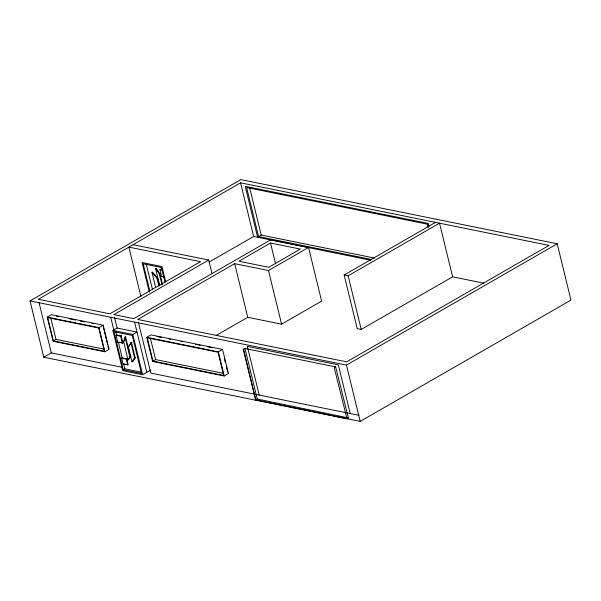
<?xml version="1.0" encoding="UTF-8"?>
<svg xmlns="http://www.w3.org/2000/svg" width="601" height="601" viewBox="0 0 601 601"><rect width="100%" height="100%" fill="white"/><g stroke="black" fill="none" stroke-linecap="round" stroke-linejoin="round"><path stroke-width="0.9" d="M129.966 357.828L127.983 359.939L123.618 341.285L125.526 336.755L130.372 356.633L128.516 359.631M124.422 340.136L125.526 336.755M133.061 361.231L132.01 361.84L128.359 347.017L130.928 342.773L131.98 342.164M127.983 359.939L129.846 356.934L130.898 356.325M132.01 361.84L134.609 357.903L135.668 357.295L133.497 360.57M132.536 361.532L135.142 357.595L131.454 342.465L128.359 347.017M30.05 300.898L240.813 179.594L557.217 243.781L570.95 300.102L360.187 421.406L43.783 357.219L30.05 300.898L346.461 365.085L557.217 243.781M216.24 335.433L247.747 317.298L281.576 324.164L321.618 301.116L308.538 247.469L268.497 270.518L234.675 263.659L137.727 319.462L346.694 361.847L549.029 245.396L240.573 182.824L38.246 299.275L109.87 313.812L200.494 261.645L128.869 247.116L140.837 296.21M47.246 317.133L51.461 314.706L103.192 325.201L109.074 349.339L104.859 351.765L53.128 341.27L47.246 317.133L98.977 327.628L103.192 325.201M159.783 285.783L155.599 268.617L156.125 268.316L159.821 273.575L162.533 284.273M155.674 287.526L151.985 272.396L152.519 272.095L157.522 277.872L159.415 285.715M164.426 277.136L161.669 276.573L159.971 269.601L161.023 269M162.007 284.581L159.295 273.876L160.347 273.275M158.889 286.016L156.996 278.18L157.522 277.872M161.669 276.573L162.202 276.272M53.354 340.895L104.416 351.254L98.752 328.003L47.689 317.651L53.354 340.895L55.991 339.377L104.386 349.196M212.018 273.665L208.69 260.03L113.852 314.616L133.745 318.65L270.743 239.807L308.538 247.469M43.783 357.219L51.919 352.539M209.201 262.051L253.652 236.471L370.862 260.248M374.746 258.084L261.21 235.051L258.573 236.569L371.395 259.459M112.905 330.452L117.12 328.026L137.013 332.06L132.798 334.487L112.905 330.452L122.709 370.682L142.61 374.724L150.874 369.961M270.503 243.037L238.89 261.232L268.737 267.287L300.35 249.092L270.503 243.037L275.604 263.952M115.79 331.669L116.617 335.042L121.207 335.974L122.904 342.946L117.788 342.322L116.083 335.35L117.142 334.742M116.083 335.35L120.681 336.282L121.733 335.674M117.788 342.322L118.314 342.014L122.183 357.895L126.773 358.827L128.223 364.777L123.107 364.153L121.657 358.196L122.183 357.895M123.618 341.285L124.144 340.985M146.727 337.311L150.941 334.885L222.565 349.414L228.455 373.559L224.241 375.986L152.609 361.449L146.727 337.311L218.351 351.84L222.565 349.414M121.657 358.196L126.248 359.128L127.299 358.527M123.107 364.153L125.474 364.221M123.265 369.735L141.505 373.431L132.243 335.441L114.002 331.737L123.265 369.735L124.85 368.826L141.265 372.154M152.962 361.096L223.67 375.445L218.005 352.194L147.298 337.852L152.962 361.096L155.599 359.586L223.557 373.371M483.895 283.176L452.613 276.828L361.209 329.438L357.227 328.627L344.148 274.988L435.552 222.378M344.148 274.988L348.129 275.799L439.534 223.189L452.613 276.828M348.392 417.92L257.281 399.011L255.876 399.823L346.987 418.732L348.392 417.92L335.636 366.895L244.968 348.497L243.563 349.309L255.981 400.266M335.636 366.895L334.231 367.699L346.987 418.732M428.483 224.391L246.613 187.497L258.806 237.515M133.084 244.69L208.69 260.03M160.497 269.301L162.338 269.676M159.971 269.601L162.728 270.165M56.464 316.149L58.282 316.517M69.228 318.733L75.613 320.032M80.173 320.957L84.733 321.881M92.028 323.361L93.846 323.729M157.019 336.545L161.609 337.477M168.956 338.964L170.797 339.34M180.893 341.391L182.734 341.759M195.588 344.365L200.178 345.297M207.525 346.792L212.115 347.724M119.231 342.202L122.904 342.946M122.026 367.264L51.318 352.922L39.133 302.919M358.902 415.314L150.798 373.101L138.388 322.189M151.985 272.396L156.996 278.18M155.599 268.617L159.295 273.876M428.926 226.209L428.25 223.444L245.208 186.318L257.626 237.275M427.311 224.15L428.197 227.787M348.129 275.799L361.209 329.438M346.461 365.085L360.187 421.406M350.218 413.556L338.34 364.83L247.334 346.371L259.211 395.09M249.685 187.797L261.21 235.051M268.497 270.518L281.576 324.164M240.573 182.824L253.652 236.471M234.675 263.659L247.747 317.298M244.968 348.497L257.281 399.011M243.12 348.798L255.65 400.198M224.398 358.714L225.27 362.29M226.359 366.76L227.666 372.124M218.351 351.84L224.241 375.986M165.688 281.779L161.985 266.581L142.091 262.547L149.281 292.048M164.959 282.004L161.429 267.535L143.188 263.831L149.807 290.974M156.125 268.316L156.568 270.119M146.268 264.124L152.444 289.457M150.363 338.123L155.599 359.586M134.616 322.226L146.824 372.297M132.798 334.487L142.61 374.724M130.928 342.773L134.609 357.903M125 337.056L129.846 356.934M120.681 336.282L122.379 343.254M126.248 359.128L127.697 365.077M114.506 317.298L117.12 328.026M123.633 363.845L124.85 368.826M110.757 317.448L113.859 330.174M102.966 325.584L107.549 344.358M107.985 346.146L108.638 348.828M98.977 327.628L104.859 351.765M50.754 317.921L55.991 339.377"/></g></svg>
